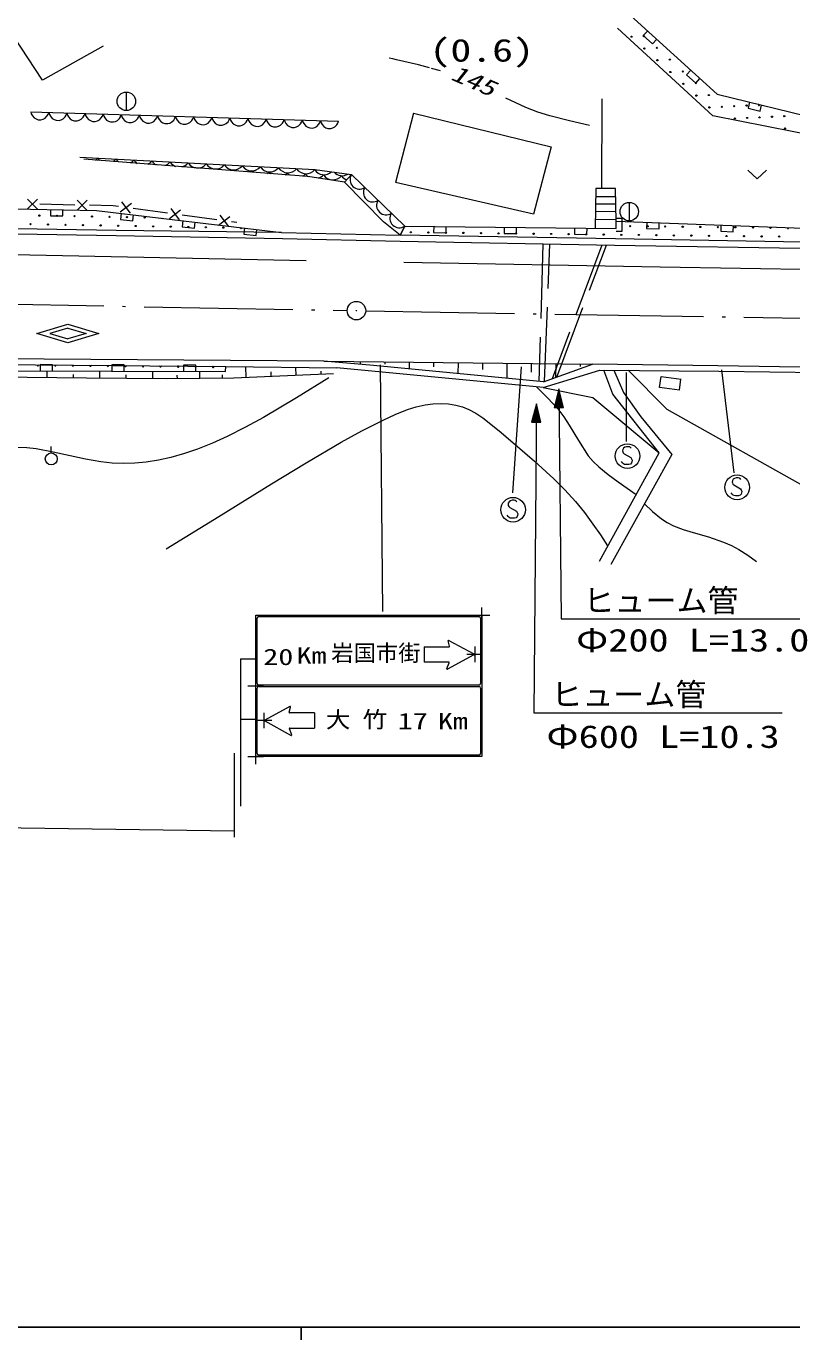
# Model space of a CAD drawing. Units: millimetres, scale not verified. Extents: x 12856 to 652856, y -57628 to 302372.
# Drawn here: x 118680 to 180398, y 126372 to 232261 of the extents above; entities that cross this region are included whole.
import ezdxf
from ezdxf.enums import TextEntityAlignment as Align

# ---------------------------------------------------------------- set-up
doc = ezdxf.new("R2010")
doc.units = ezdxf.units.MM
doc.header["$LTSCALE"] = 1000
doc.linetypes.add('DASHED', pattern=[7.5, 6, -1.5])
doc.linetypes.add('LONG_DASHED_DOTTED', pattern=[15.25, 12, -1.5, 0.25, -1.5])
for name, color, linetype, lineweight in [('M-TTL-BAND', 7, 'Continuous', 25), ('S-BGD', 7, 'Continuous', 13), ('S-BGD-HTXT', 6, 'Continuous', 13), ('S-BMK', 2, 'LONG_DASHED_DOTTED', 13)]:
    doc.layers.add(name, color=color, linetype=linetype, lineweight=lineweight)
doc.styles.add('ＭＳ ゴシック', font='')
doc.styles.add('ＭＳ 明朝', font='')
doc.styles.get('ＭＳ ゴシック').set_extended_font_data('MS Gothic')
doc.styles.get('ＭＳ 明朝').set_extended_font_data('MS Mincho')

# ---------------------------------------------------------------- blocks, each defined once
blk = doc.blocks.new('BUHIN5')
at = {"color": 2, "linetype": 'Continuous', "lineweight": 13}
for radius in [746, 22.5]:
    blk.add_circle((0, 0), radius, dxfattribs=at)
blk = doc.blocks.new('BUHIN12')
at = {"color": 7, "linetype": 'Continuous', "lineweight": 13}
blk.add_lwpolyline([(310, 645), (255, 705), (180, 740), (75, 760), (-80, 760), (-210, 725), (-320, 650), (-385, 540), (-390, 425), (-385, 350), (-345, 250), (-275, 195), (270, -120), (330, -210), (370, -335), (360, -455), (325, -550), (255, -640), (100, -685), (-130, -685), (-230, -670), (-325, -625), (-405, -550), (-475, -435)], dxfattribs=at)
blk.add_circle((0, 0), 995, dxfattribs=at)
blk = doc.blocks.new('BUHIN14')
at = {"color": 7, "linetype": 'Continuous', "lineweight": 13}
blk.add_line((0, 746), (0, -746), dxfattribs=at)
blk.add_circle((0, 0), 746, dxfattribs=at)
blk = doc.blocks.new('BUHIN17')
at = {"color": 7, "linetype": 'Continuous', "lineweight": 13}
blk.add_line((0, 229), (0, 750), dxfattribs=at)
blk.add_circle((0, -262), 484, dxfattribs=at)
blk = doc.blocks.new('BUHIN18')
at = {"color": 7, "linetype": 'Continuous', "lineweight": 13}
blk.add_lwpolyline([(-750, 356), (0, -352), (750, 356)], dxfattribs=at)
blk = doc.blocks.new('BUHIN24')
at = {"color": 7, "linetype": 'Continuous', "lineweight": 13}
blk.add_lwpolyline([(500, -2), (502, 498), (-498, 502), (-500, 2)], dxfattribs=at)
blk = doc.blocks.new('BUHIN32')
at = {"color": 7, "linetype": 'Continuous', "lineweight": 13}
blk.add_lwpolyline([(-500, 9), (-509, -491), (491, -509), (500, -9)], dxfattribs=at)
blk = doc.blocks.new('BUHIN33')
at = {"color": 7, "linetype": 'Continuous', "lineweight": 13}
blk.add_lwpolyline([(-497, 59), (-555, -438), (438, -555), (497, -59)], dxfattribs=at)
blk = doc.blocks.new('BUHIN43')
at = {"color": 7, "linetype": 'Continuous', "lineweight": 13}
blk.add_lwpolyline([(-500, 6), (-506, -494), (494, -506), (500, -6)], dxfattribs=at)
blk = doc.blocks.new('BUHIN45')
at = {"color": 7, "linetype": 'Continuous', "lineweight": 13}
blk.add_lwpolyline([(-500, 19), (-518, -481), (481, -518), (500, -19)], dxfattribs=at)
blk = doc.blocks.new('BUHIN46')
at = {"color": 7, "linetype": 'Continuous', "lineweight": 13}
blk.add_lwpolyline([(-370, 336), (-706, -34), (34, -706), (370, -336)], dxfattribs=at)
blk = doc.blocks.new('BUHIN47')
at = {"color": 7, "linetype": 'Continuous', "lineweight": 13}
blk.add_lwpolyline([(-486, 119), (-605, -367), (367, -605), (486, -119)], dxfattribs=at)
blk = doc.blocks.new('BUHIN68')
at = {"color": 7, "linetype": 'Continuous', "lineweight": 13}
blk.add_lwpolyline([(-730, 22), (-680, -148), (-597, -293), (-460, -458), (-302, -550), (-132, -610), (95, -617), (268, -567), (431, -484), (578, -328), (667, -188), (730, -22)], dxfattribs=at)
blk = doc.blocks.new('BUHIN114')
at = {"color": 7, "linetype": 'Continuous', "lineweight": 13}
for p, q in [((-450, -343), (450, 343)), ((-343, 450), (343, -450))]:
    blk.add_line(p, q, dxfattribs=at)
blk = doc.blocks.new('BUHIN115')
at = {"color": 7, "linetype": 'Continuous', "lineweight": 13}
for p, q in [((-408, -392), (408, 392)), ((-392, 408), (392, -408))]:
    blk.add_line(p, q, dxfattribs=at)
blk = doc.blocks.new('plus')
at = {"color": 0, "linetype": 'Continuous', "lineweight": -2}
for p, q in [((-1.25, 0), (1.25, 0)), ((0, -1.25), (0, 1.25))]:
    blk.add_line(p, q, dxfattribs=at)

msp = doc.modelspace()

# ---------------------------------------------------------------- linework, layer by layer
at = {"layer": 'M-TTL-BAND'}
for p, q in [((12856, 127372), (551856, 127372)), ((140856, 127372), (140856, 126372))]:
    msp.add_line(p, q, dxfattribs=at)
at = {"layer": 'S-BGD'}
for p, q in [((120000, 227927), (116468, 233224)), ((167390, 233125), (174375, 226791)), ((174046, 225027), (166356, 232115)), ((124869, 230656), (120000, 227927)), ((152079, 228666), (151362, 228860)), ((174375, 226791), (211626, 217671)), ((165083, 219192), (165107, 226409)), ((119037, 225359), (143863, 224610)), ((149897, 225245), (148438, 219669)), ((149897, 225245), (160997, 222535)), ((211626, 217671), (174046, 225027)), ((160997, 222535), (159590, 217115)), ((122986, 221711), (141937, 220701)), ((141376, 220141), (123323, 221542)), ((141937, 220701), (144908, 220309)), ((144908, 220309), (144347, 219692)), ((144908, 220309), (149190, 216154)), ((144347, 219692), (141376, 220141)), ((147477, 216500), (144347, 219692)), ((159590, 217115), (148438, 219669)), ((164590, 219192), (164550, 215975)), ((166200, 219192), (164590, 219192)), ((166232, 216551), (166200, 219192)), ((164582, 218538), (166208, 218538)), ((92380, 217983), (124333, 217418)), ((122583, 217851), (119784, 217910)), ((125683, 217786), (123783, 217826)), ((124333, 217418), (139266, 215645)), ((126108, 217729), (125683, 217786)), ((130073, 217194), (127298, 217568)), ((164567, 217346), (166223, 217332)), ((164574, 217948), (166216, 217935)), ((125938, 215806), (109277, 216075)), ((134037, 216660), (131262, 217034)), ((135652, 216442), (135226, 216500)), ((148829, 215410), (147477, 216500)), ((148829, 215410), (149190, 216154)), ((149190, 216154), (148829, 215410)), ((149190, 216154), (166232, 215956)), ((164559, 216705), (166231, 216678)), ((166232, 215956), (166232, 216551)), ((166232, 216551), (214026, 214764)), ((125924, 215364), (109291, 215670)), ((139337, 215134), (125924, 215364)), ((139266, 215645), (125938, 215806)), ((139266, 215645), (148829, 215410)), ((148827, 214904), (139337, 215134)), ((166190, 215112), (148829, 215410)), ((201318, 214516), (166190, 215112)), ((141259, 213357), (85086, 214490)), ((166113, 214598), (148827, 214904)), ((201286, 213986), (166113, 214598)), ((169798, 212829), (149111, 213206)), ((215670, 212074), (169798, 212829)), ((119541, 207495), (122043, 208238)), ((122042, 207924), (120585, 207492)), ((122042, 207924), (123497, 207483)), ((122043, 208238), (124541, 207480)), ((122038, 206738), (119541, 207495)), ((120585, 207492), (122039, 207051)), ((124541, 207480), (122038, 206738)), ((123497, 207483), (122039, 207051)), ((142659, 205263), (111527, 205473)), ((111581, 205030), (134769, 204838)), ((111619, 204512), (134740, 204423)), ((120358, 203924), (120364, 204478)), ((124607, 203878), (124612, 204462)), ((128883, 203839), (128889, 204445)), ((132684, 203858), (132678, 204431)), ((134740, 204423), (134769, 204838)), ((134769, 204838), (143707, 204720)), ((136421, 203933), (136382, 204817)), ((138433, 204022), (138416, 204406)), ((140445, 204111), (140416, 204763)), ((142457, 204200), (142445, 204468)), ((142659, 205263), (164323, 205013)), ((146684, 204902), (142659, 205263)), ((143644, 205251), (143644, 205213)), ((160369, 203126), (143707, 204720)), ((145614, 205228), (145611, 204998)), ((160383, 203598), (146684, 204902)), ((147206, 204964), (147415, 185088)), ((147583, 205206), (147581, 205011)), ((149552, 205183), (149546, 204629)), ((151522, 205160), (151518, 204801)), ((153491, 205138), (153481, 204255)), ((155461, 205115), (155455, 204591)), ((157430, 205092), (157416, 203880)), ((158572, 204806), (157895, 194640)), ((159400, 205070), (159392, 204381)), ((160369, 203126), (164917, 204549)), ((160383, 203598), (164323, 205013)), ((161369, 205047), (161356, 203947)), ((163339, 205024), (163336, 204841)), ((174429, 204889), (164323, 205013)), ((164917, 204549), (174515, 204468)), ((165976, 202595), (165250, 204546)), ((166041, 204539), (166832, 202728)), ((167207, 204529), (170339, 201400)), ((189824, 204613), (174429, 204889)), ((174515, 204468), (189830, 204248)), ((174744, 204562), (175731, 196252)), ((123538, 203888), (112939, 204007)), ((122478, 203900), (122481, 204185)), ((129952, 203829), (123538, 203888)), ((126745, 203858), (126748, 204156)), ((135416, 203888), (129952, 203829)), ((130862, 203839), (130859, 204138)), ((134505, 203878), (134502, 204151)), ((143463, 204244), (135416, 203888)), ((167060, 204360), (167060, 198798)), ((169741, 203139), (169863, 204039)), ((169863, 204039), (171483, 203819)), ((171347, 202921), (171469, 203821)), ((160369, 203126), (164363, 202340)), ((164363, 202340), (169697, 197873)), ((169697, 197873), (165976, 202595)), ((166832, 202728), (168243, 200782)), ((171347, 202921), (169741, 203139)), ((170339, 201400), (182397, 194614)), ((168243, 200782), (170723, 197725)), ((164886, 189149), (169697, 197873)), ((170723, 197725), (165805, 188871)), ((137182, 173391), (137182, 184791)), ((137182, 184791), (155422, 184791)), ((137302, 179271), (137302, 184551)), ((137422, 184671), (155182, 184671)), ((155302, 184551), (155302, 179271)), ((155422, 184791), (155422, 173391)), ((150756, 182234), (150756, 181009)), ((150756, 182234), (152764, 182234)), ((152805, 182290), (152685, 182705)), ((152747, 182755), (154767, 181659)), ((135947, 181271), (135947, 169395)), ((135947, 181271), (137182, 181271)), ((154767, 181583), (152651, 180423)), ((152746, 181009), (150756, 181009)), ((152590, 180478), (152786, 180949)), ((155182, 179151), (137422, 179151)), ((137422, 179031), (155182, 179031)), ((137302, 173631), (137302, 178911)), ((155302, 178911), (155302, 173631)), ((139931, 177428), (137911, 176331)), ((139873, 176962), (139993, 177378)), ((141922, 176907), (139915, 176907)), ((141922, 176907), (141922, 175682)), ((137302, 176387), (135947, 176387)), ((137911, 176256), (140028, 175096)), ((140088, 175150), (139892, 175622)), ((139932, 175682), (141922, 175682)), ((155422, 173391), (137182, 173391)), ((155182, 173511), (137422, 173511))]:
    msp.add_line(p, q, dxfattribs=at)
at = {"layer": 'S-BGD', "linetype": 'DASHED'}
for p, q in [((160343, 214700), (160012, 203633)), ((160470, 203629), (160884, 214691)), ((165096, 214616), (161087, 203850)), ((161445, 203979), (165456, 214610))]:
    msp.add_line(p, q, dxfattribs=at)
at = {"layer": 'S-BGD'}
for points in [[(151195, 228905), (150313, 229142), (148526, 229562), (148232, 229628), (147938, 229694)], [(164105, 224268), (162485, 224624), (160887, 225038), (159918, 225347), (158961, 225716), (158149, 226077), (157338, 226468)], [(166232, 215754), (166732, 215754), (166732, 216754), (166232, 216754)], [(143077, 203919), (140459, 202297), (137802, 200723), (136360, 199928), (134889, 199185), (133703, 198649), (132491, 198168), (131428, 197806), (130338, 197500), (129350, 197282), (128350, 197122), (127443, 197035), (126535, 197008), (125608, 197047), (124686, 197146), (123455, 197355), (122224, 197626), (120853, 197935), (119468, 198185), (118721, 198268), (117973, 198290)], [(159835, 203177), (160705, 202314), (161527, 201413), (162021, 200778), (162465, 200107), (163204, 198857), (163994, 197640), (164389, 197170), (164836, 196733), (165597, 196114), (166400, 195540), (167123, 195032), (167846, 194518)], [(161612, 202876), (161945, 201571), (161307, 201564), (161612, 202872)], [(129963, 190126), (134206, 192741), (138456, 195378), (141243, 197079), (144057, 198727), (145725, 199642), (147445, 200517), (148424, 200970), (149420, 201365), (150117, 201584), (150832, 201744), (151473, 201827), (152123, 201850), (152730, 201813), (153326, 201715), (153855, 201570), (154361, 201368), (154940, 201062), (155493, 200701), (156812, 199654), (158097, 198556), (159671, 197199), (161214, 195788), (162114, 194890), (162972, 193951), (163697, 193059), (164374, 192133), (164969, 191257), (165555, 190363)], [(159815, 201680), (160123, 200369), (159486, 200374), (159815, 201676)], [(161623, 201848), (161620, 202115), (161660, 201849), (161585, 201848), (161620, 202115)], [(159807, 200653), (159809, 200919), (159844, 200652), (159770, 200653), (159809, 200919)], [(168518, 193754), (169182, 193135), (169886, 192562), (170365, 192250), (170874, 191989), (171645, 191689), (172444, 191442), (173685, 191089), (174895, 190682), (175530, 190405), (176139, 190073), (176852, 189611), (177558, 189109)]]:
    msp.add_lwpolyline(points, dxfattribs=at)
for points in [[(161610, 203030), (161251, 201526), (162001, 201534)], [(161614, 202722), (161888, 201626), (161363, 201621)], [(161615, 202572), (161831, 201682), (161418, 201677)], [(161617, 202418), (161774, 201738), (161474, 201734)], [(161618, 202268), (161717, 201793), (161530, 201791)], [(159816, 201834), (159429, 200337), (160179, 200331)], [(159814, 201526), (160068, 200425), (159543, 200430)], [(159813, 201376), (160012, 200482), (159599, 200485)], [(159812, 201223), (159956, 200539), (159656, 200541)], [(159810, 201073), (159900, 200596), (159713, 200597)]]:
    msp.add_lwpolyline(points, close=True, dxfattribs=at)
for centre in [(167474, 231420), (168473, 231469), (168521, 230470), (169520, 230519), (169569, 229520), (170568, 229569), (170616, 228570), (171615, 228619), (171664, 227620), (172663, 227669), (172712, 226670), (173710, 226719), (173759, 225720), (174758, 225769), (175757, 225817), (176756, 225866), (175806, 224819), (176804, 224867), (177803, 224916), (178802, 224965), (179801, 225014), (179850, 224015), (119018, 216305), (119737, 216999), (120432, 216280), (121151, 216974), (121846, 216255), (122565, 216949), (123260, 216230), (123979, 216924), (124674, 216205), (125393, 216899), (126088, 216180), (126807, 216874), (127502, 216155), (128221, 216849), (128916, 216130), (130330, 216105), (131744, 216080), (133158, 216055), (134572, 216030), (167369, 216150), (168783, 216133), (170197, 216117), (171611, 216100), (173025, 216084), (174439, 216067), (175853, 216051), (177267, 216034), (178682, 216018), (149684, 215649), (151098, 215632), (152512, 215616), (153926, 215599), (155340, 215583), (156754, 215566), (158169, 215550), (159583, 215533), (160997, 215517), (162411, 215500), (163825, 215484), (165239, 215467), (166653, 215451), (168067, 215434), (169482, 215418), (170896, 215401), (172310, 215385), (173724, 215368), (175138, 215352), (176552, 215335), (177966, 215319), (179380, 215303)]:
    msp.add_circle(centre, 49.8, dxfattribs=at)
for centre, radius, start, end in [((177755, 225915), 49.8, 93.95553, 58.53193), ((123743, 222201), 902, 305.73439, 320.96626), ((125201, 222123), 902, 212.937, 229.0145), ((125201, 222123), 902, 302.10646, 320.96626), ((126659, 222046), 902, 212.937, 232.98349), ((126659, 222046), 902, 298.13745, 320.96626), ((128116, 221968), 902, 212.937, 237.43997), ((128116, 221968), 902, 293.68097, 320.96626), ((129574, 221890), 902, 212.937, 242.66966), ((129574, 221890), 902, 288.45129, 320.96626), ((131032, 221813), 902, 212.937, 249.41058), ((131032, 221813), 902, 281.71037, 320.96626), ((132490, 221735), 902, 212.937, 264.49413), ((132490, 221735), 902, 266.62683, 320.96626), ((133947, 221658), 902, 212.937, 320.96626), ((135405, 221580), 902, 212.937, 320.96626), ((136863, 221502), 902, 212.937, 320.96626), ((136114, 221170), 902, 312.26579, 320.96626), ((137572, 221092), 902, 212.937, 222.03267), ((138320, 221425), 902, 212.937, 320.96626), ((137572, 221092), 902, 309.08827, 320.96626), ((139030, 221014), 902, 212.937, 225.40788), ((139778, 221347), 902, 212.937, 320.96626), ((139030, 221014), 902, 305.71307, 320.96626), ((140487, 220937), 902, 212.937, 229.0376), ((141236, 221269), 902, 212.937, 320.96626), ((140487, 220937), 902, 302.08336, 320.96626), ((141945, 220859), 902, 212.937, 233.26483), ((142694, 221192), 902, 212.937, 312.01537), ((141945, 220859), 902, 289.56792, 320.96626), ((143403, 220782), 902, 212.937, 320.96626), ((144151, 221114), 902, 223.3002, 301.65216), ((145545, 219895), 760, 146.97943, 304.74741), ((144860, 220704), 902, 212.937, 247.21652), ((146616, 218856), 760, 146.97943, 304.74741), ((147686, 217817), 760, 146.97943, 304.74741), ((148757, 216779), 760, 146.97943, 304.74741), ((129635, 216824), 49.8, 219.12764, 307.32594), ((135986, 216005), 49.8, 137.58923, 28.86435), ((149827, 215740), 760, 146.97943, 161.32397), ((180096, 216001), 49.8, 138.28713, 37.4301), ((119609, 204936), 49.8, 146.1078, 32.94692), ((121023, 204923), 49.8, 143.67315, 35.38157), ((122437, 204909), 49.8, 141.16128, 37.89344), ((123851, 204896), 49.8, 138.55895, 40.49577), ((125265, 204882), 49.8, 135.84959, 43.20513), ((126679, 204869), 49.8, 133.01183, 46.04289), ((128094, 204856), 49.8, 130.01731, 49.03741), ((129508, 204842), 49.8, 126.82684, 52.22788), ((130922, 204829), 49.8, 123.38361, 55.67111), ((132336, 204815), 49.8, 119.59929, 59.45543), ((133750, 204802), 49.8, 115.32245, 63.73227), ((137422, 184551), 120, 90, 180), ((155182, 184551), 120, 0, 90), ((152727, 182717), 43.2, 61.50226, 196.11285), ((152764, 182278), 43.2, 270, 16.11285), ((154746, 181621), 43.2, 298.71979, 61.50226), ((152630, 180461), 43.2, 157.39014, 298.71979), ((152746, 180966), 43.2, 337.39017, 90), ((137422, 179271), 120, 180, 270), ((137422, 178911), 120, 90, 180), ((155182, 179271), 120, 270, 0), ((155182, 178911), 120, 0, 90), ((139915, 176950), 43.2, 163.88715, 270), ((139952, 177390), 43.2, 343.88715, 118.49774), ((137932, 176293), 43.2, 118.49774, 241.28021), ((139932, 175639), 43.2, 90, 202.60983), ((140049, 175134), 43.2, 241.28021, 22.60986), ((137422, 173631), 120, 180, 270), ((155182, 173631), 120, 270, 360)]:
    msp.add_arc(centre, radius, start, end, dxfattribs=at)
at = {"layer": 'S-BGD-HTXT'}
for p, q in [((161610, 203030), (161810, 184494)), ((159816, 201834), (159617, 176920)), ((161810, 184494), (181830, 184494)), ((159617, 176920), (179638, 176920)), ((135432, 173649), (135432, 166878)), ((99644, 167925), (135432, 167394))]:
    msp.add_line(p, q, dxfattribs=at)
at = {"layer": 'S-BMK'}
for p, q in [((51949, 211068), (144550, 209348)), ((146050, 209322), (244507, 207631))]:
    msp.add_line(p, q, dxfattribs=at)

# ---------------------------------------------------------------- block references
at = {"layer": 'S-BGD'}
for name, p in [('BUHIN46', (169137, 231542)), ('BUHIN46', (172629, 228375)), ('BUHIN14', (126748, 226210)), ('BUHIN47', (177479, 226031)), ('BUHIN68', (119767, 225337)), ('BUHIN68', (121227, 225293)), ('BUHIN68', (122687, 225249)), ('BUHIN68', (124148, 225204)), ('BUHIN68', (125608, 225160)), ('BUHIN68', (127069, 225116)), ('BUHIN68', (128529, 225072)), ('BUHIN68', (129989, 225028)), ('BUHIN68', (131450, 224984)), ('BUHIN68', (132910, 224940)), ('BUHIN68', (134371, 224896)), ('BUHIN68', (135831, 224852)), ('BUHIN68', (137291, 224808)), ('BUHIN68', (138752, 224764)), ('BUHIN68', (140212, 224720)), ('BUHIN68', (141672, 224676)), ('BUHIN68', (143133, 224632)), ('BUHIN18', (177612, 220312)), ('BUHIN115', (119184, 217923)), ('BUHIN115', (123183, 217839)), ('BUHIN32', (121138, 217475)), ('BUHIN114', (126703, 217649)), ('BUHIN33', (126822, 217123)), ('BUHIN114', (130667, 217114)), ('BUHIN14', (167298, 217317)), ('BUHIN33', (131800, 216531)), ('BUHIN114', (134631, 216580)), ('BUHIN43', (152030, 216121)), ('BUHIN43', (157711, 216055)), ('BUHIN45', (169219, 216440)), ('BUHIN45', (175194, 216216)), ('BUHIN33', (136778, 215940)), ('BUHIN43', (163392, 215989)), ('BUHIN24', (120289, 204478)), ('BUHIN24', (126069, 204456)), ('BUHIN24', (131850, 204434)), ('BUHIN17', (120700, 197642)), ('BUHIN12', (167155, 197609)), ('BUHIN12', (175997, 195090)), ('BUHIN12', (157932, 193283))]:
    msp.add_blockref(name, p, dxfattribs=at)
at = {"layer": 'S-BGD', "color": 144, "xscale": 500, "yscale": 500}
for p in [(155422, 184791), (137182, 179091), (137182, 173391)]:
    msp.add_blockref('plus', p, dxfattribs=at)
at = {"layer": 'S-BGD', "xscale": 500, "yscale": 500, "rotation": 180}
for p in [(154836, 181621), (137842, 176294)]:
    msp.add_blockref('plus', p, dxfattribs=at)
at = {"layer": 'S-BMK'}
msp.add_blockref('BUHIN5', (145300, 209334), dxfattribs=at)

# ---------------------------------------------------------------- texts
at = {"layer": 'S-BGD', "style": 'ＭＳ ゴシック'}
for s, height, width, p in [('(0.6)', 1833, 1.35, (151195, 228860)), ('Km', 1320, 1.35, (140468, 180489)), ('20', 1320, 1.35, (137789, 180364)), ('大 竹 ', 1320, 1.1, (142835, 175318)), ('17', 1320, 1.35, (148629, 175193)), ('Km', 1320, 1.35, (151869, 175193))]:
    msp.add_text(s, height=height, dxfattribs=dict(at, width=width)).set_placement(p, align=Align.BOTTOM_LEFT)
at = {"layer": 'S-BGD', "style": 'ＭＳ 明朝', "oblique": 15, "width": 1.35}
msp.add_text('145', height=1320, rotation=336.5, dxfattribs=at).set_placement((152659, 227637), align=Align.BOTTOM_LEFT)
at = {"layer": 'S-BGD', "style": 'ＭＳ ゴシック'}
msp.add_text('岩国市街', height=1320, dxfattribs=at).set_placement((143271, 180675), align=Align.BOTTOM_LEFT)
at = {"layer": 'S-BGD-HTXT', "style": 'ＭＳ ゴシック'}
for p in [(163603, 184494), (161012, 176920)]:
    msp.add_text('ヒューム管', height=1833, dxfattribs=at).set_placement(p, align=Align.BOTTOM_LEFT)
at = {"layer": 'S-BGD-HTXT', "style": 'ＭＳ ゴシック', "width": 1.3}
for s, p in [('Φ200 L=13.0', (163005, 181305)), ('Φ600 L=10.3', (160614, 173532))]:
    msp.add_text(s, height=1833, dxfattribs=at).set_placement(p, align=Align.BOTTOM_LEFT)

doc.saveas('drawing.dxf')
